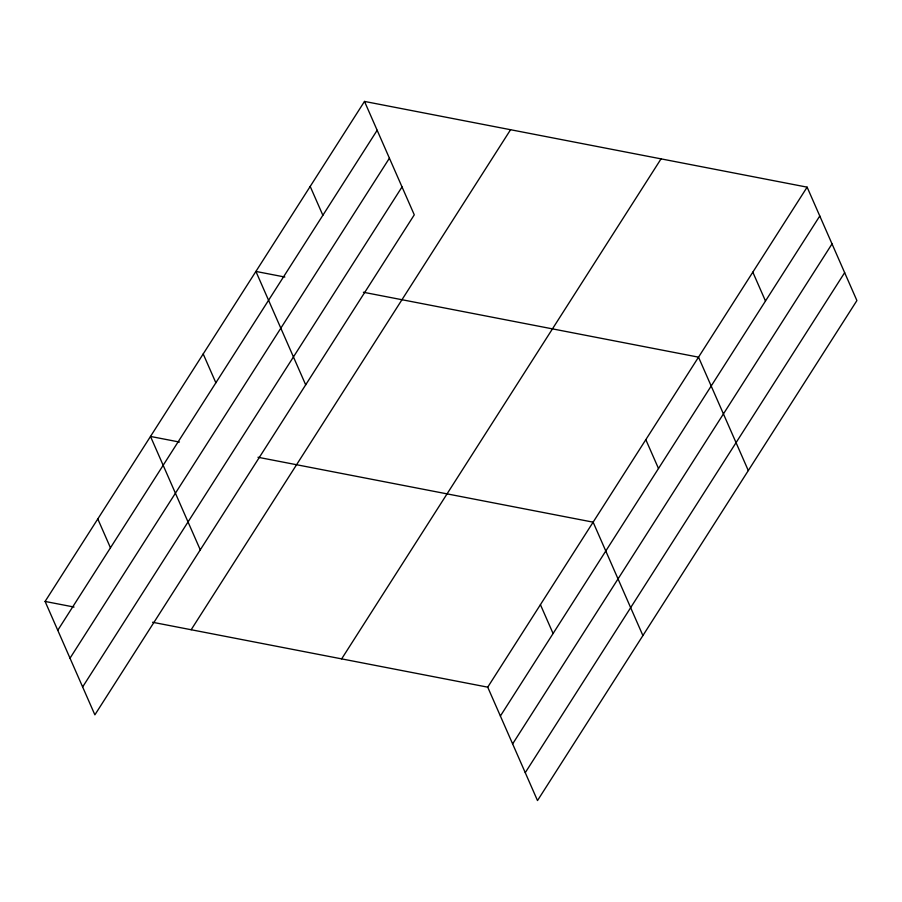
<?xml version="1.0" encoding="UTF-8"?>
<svg xmlns="http://www.w3.org/2000/svg" width="902" height="902" viewBox="0 0 902 902"><rect width="100%" height="100%" fill="white"/><g stroke="black" fill="none" stroke-linecap="round" stroke-linejoin="round"><path stroke-width="1.35" d="M364.498 101.43L414.277 214.834L94.879 714.846L45.1 601.442L364.498 101.43L807.121 187.154L856.9 300.558L537.502 800.57L487.723 687.166L152.585 622.267M57.762 630.295L377.16 130.283M70.018 658.201L389.416 158.188M82.634 686.952L402.033 186.928M191.168 629.731L510.566 129.719M341.655 658.877L661.053 158.865M487.723 687.166L807.121 187.154M500.385 716.019L819.783 216.006M512.629 743.913L832.027 243.901M525.257 772.664L844.655 272.652M284.84 277.038L255.909 271.434L305.688 384.838M363.382 292.248L698.52 357.158L748.299 470.562M179.442 442.048L150.499 436.444L200.278 549.848M257.983 457.258L593.121 522.157L642.9 635.56M45.1 601.442L74.043 607.046M752.82 272.156L765.482 301.009M645.821 439.657L658.494 468.51M540.422 604.667L553.084 633.52M310.198 186.432L322.871 215.285M203.198 353.945L215.871 382.798M97.799 518.943L110.461 547.796"/></g></svg>
